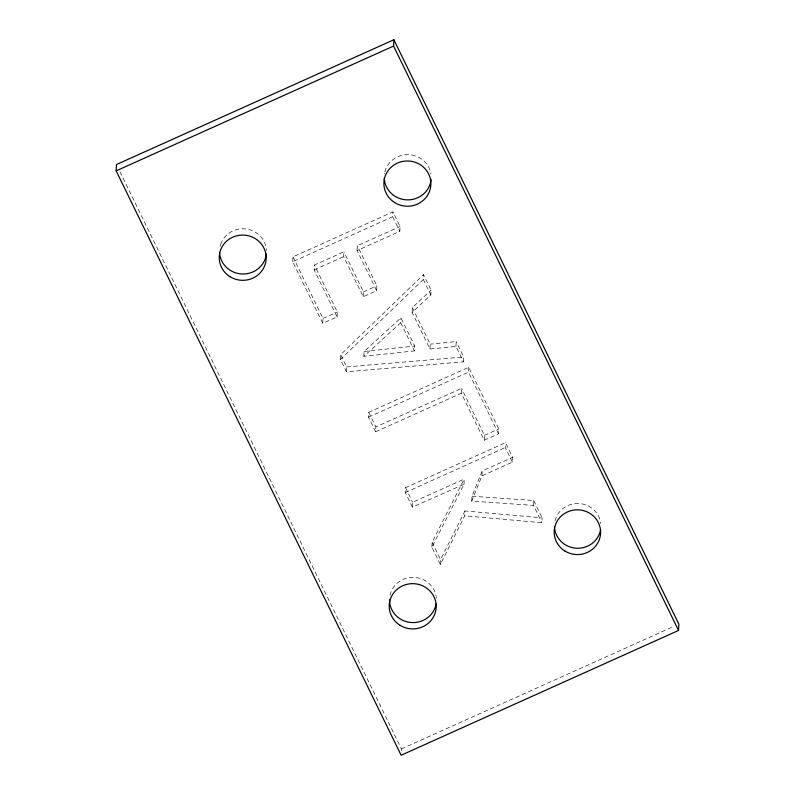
<?xml version="1.0" encoding="UTF-8"?>
<svg xmlns="http://www.w3.org/2000/svg" width="795" height="795" viewBox="0 0 795 795"><rect width="100%" height="100%" fill="white"/><g stroke="black" fill="none" stroke-linecap="round" stroke-linejoin="round"><path stroke-width="0.6" stroke-dasharray="3.98 2.98" d="M464.041 484.254L464.141 479.127L412.635 502.291L412.406 507.16L464.041 484.254L431.894 547.119L440.351 564.46L464.717 515.816L464.946 510.956L542.15 517.853L541.912 522.722L464.717 515.816M292.729 261.734L292.958 256.865L392.939 211.887L400.064 226.505L399.835 231.375L357.114 250.594L376.671 290.692L363.226 296.744L343.678 256.646L343.907 251.777L314.422 265.043L314.184 269.912L337.1 316.887L322.77 323.336L292.729 261.734L392.71 216.747L392.939 211.887M322.77 323.336L322.999 318.467L292.958 256.865M337.1 316.887L337.328 312.028L314.422 265.043M340.419 359.529L340.648 354.669L423.526 274.613L431.079 290.096L430.85 294.965L412.108 312.435L429.956 349.025L455.952 346.441L463.475 361.864L346.391 371.772L340.419 359.529L423.298 279.482L423.526 274.613M346.391 371.772L346.62 366.912L340.648 354.669M357.114 250.594L357.343 245.725L400.064 226.505M363.226 296.744L363.464 291.874L343.907 251.777M363.862 356.329L364.09 351.46L400.958 317.851L414.712 346.034L414.473 350.903L363.862 356.329L400.73 322.71L400.958 317.851M375.657 431.784L368.522 417.166L368.751 412.297L468.732 367.32L498.773 428.922L498.545 433.792L484.215 440.241L461.309 393.257L461.537 388.387L375.886 426.925L375.657 431.784L461.309 393.257M376.671 290.692L376.9 285.832L357.343 245.725M412.108 312.435L412.337 307.566L431.079 290.096M412.406 507.16L405.281 492.532L405.51 487.663L505.491 442.686L512.616 457.314L512.387 462.173L481.939 475.877L471.753 501.108L533.465 505.382L541.912 522.722M401.326 751.046L401.425 748.94L119.717 171.253M429.956 349.025L430.184 344.156L412.337 307.566M431.894 547.119L432.122 542.26L464.141 479.127M440.351 564.46L440.579 559.591L464.946 510.956M455.952 346.441L456.181 341.582L430.184 344.156M463.475 361.864L463.704 356.995L456.181 341.582M498.545 433.792L468.503 372.189L468.732 367.32M471.753 501.108L471.991 496.249L482.177 471.008L512.616 457.314M481.939 475.877L482.177 471.008M484.215 440.241L484.443 435.372L461.537 388.387M512.387 462.173L505.262 447.555L505.491 442.686M533.465 505.382L533.693 500.522L471.991 496.249M314.184 269.912L343.678 256.646M363.464 291.874L376.9 285.832M322.999 318.467L337.328 312.028M368.522 417.166L468.503 372.189M484.443 435.372L498.773 428.922M405.281 492.532L505.262 447.555M401.425 748.94L674.319 626.172M364.09 351.46L414.712 346.034M346.62 366.912L463.704 356.995M533.693 500.522L542.15 517.853M392.71 216.747L399.835 231.375M423.298 279.482L430.85 294.965M400.73 322.71L414.473 350.903M368.751 412.297L375.886 426.925M405.51 487.663L412.635 502.291M432.122 542.26L440.579 559.591M389.987 595.336A23.482 22.618 2.7 0 1 413.33 577.349A23.482 22.618 2.7 0 1 436.127 596.131M436.246 596.826A23.482 22.618 2.7 0 1 436.405 598.238M220.086 246.37A23.482 22.618 2.7 0 1 220.563 244.661M220.672 244.323A23.482 22.618 2.7 0 1 244.671 228.831A23.482 22.618 2.7 0 1 266.146 247.583M266.305 248.636A23.482 22.618 2.7 0 1 266.464 250.405M384.442 174.055A23.482 22.618 2.7 0 1 384.551 173.35M384.85 171.958A23.482 22.618 2.7 0 1 408.739 154.657A23.482 22.618 2.7 0 1 430.94 174.085M555.029 520.874A23.224 22.369 2.7 0 1 579.008 503.543A23.224 22.369 2.7 0 1 600.772 523.547"/><path stroke-width="1.19" d="M116.15 170.865L116.448 164.555L393.873 39.75L678.851 624.135L678.552 630.445L401.127 755.25L116.15 170.865L393.575 46.06L393.873 39.75M393.575 46.06L678.552 630.445M436.137 603.902A23.482 22.618 2.7 0 1 411.005 622.505A23.482 22.618 2.7 0 1 389.51 599.917M266.355 253.953A23.482 22.618 2.7 0 1 242.266 273.997A23.482 22.618 2.7 0 1 219.549 252.373M431.089 179.402A23.482 22.618 2.7 0 1 407.209 199.873A23.482 22.618 2.7 0 1 384.243 178.309M600.613 529.5A23.224 22.369 2.7 0 1 576.534 548.222A23.224 22.369 2.7 0 1 554.503 527.155M400.034 625.287A23.482 22.618 2.7 0 0 436.157 607.39A23.482 22.618 2.7 0 0 401.892 586.154A23.482 22.618 2.7 0 0 400.034 625.287M230.023 276.69A23.482 22.618 2.7 0 0 266.166 258.842A23.482 22.618 2.7 0 0 231.941 237.556A23.482 22.618 2.7 0 0 230.023 276.69M564.798 550.945A23.224 22.369 2.7 0 0 600.583 533.365A23.224 22.369 2.7 0 0 566.785 512.248A23.224 22.369 2.7 0 0 564.798 550.945M394.459 202.447A23.482 22.618 2.7 0 0 430.84 185.046A23.482 22.618 2.7 0 0 396.894 163.333A23.482 22.618 2.7 0 0 394.459 202.447"/></g></svg>
